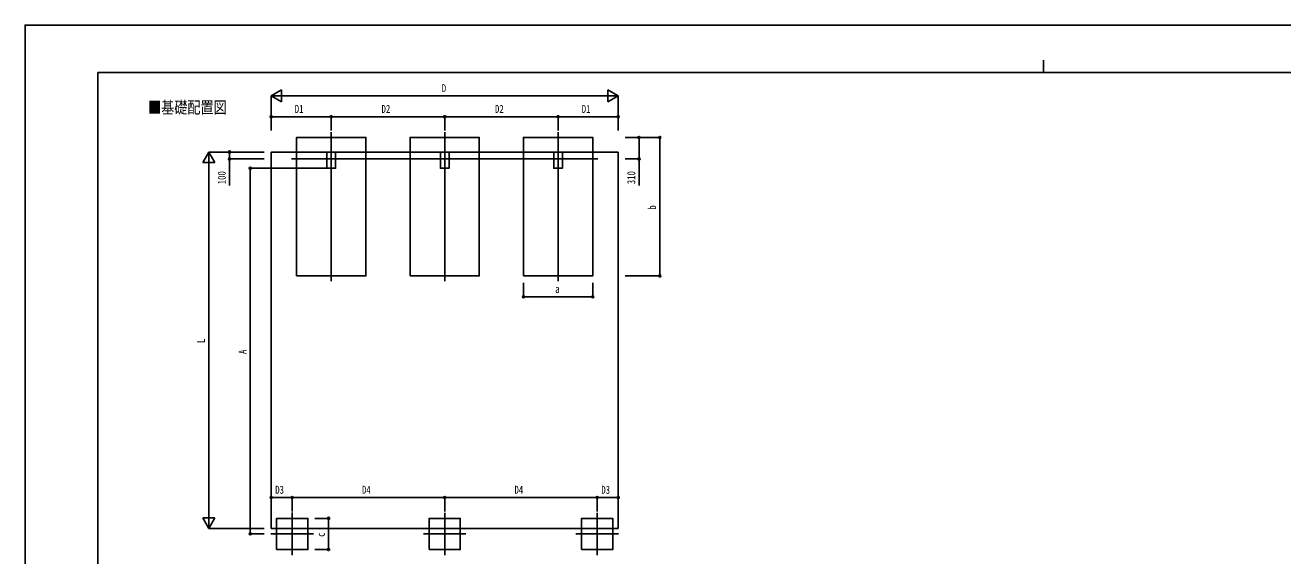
# Model space of a CAD drawing. Units: millimetres, scale not verified. Extents: x -14718 to 14718, y -10395 to 10395.
# Drawn here: x -14718 to 3435, y 2730 to 10395 of the extents above; entities that cross this region are included whole.
import ezdxf
from ezdxf.enums import TextEntityAlignment as Align

# ---------------------------------------------------------------- set-up
doc = ezdxf.new("R2010")
doc.units = ezdxf.units.MM
doc.header["$LTSCALE"] = 40
for name, color, linetype in [('0-2_USER1', 3, 'Continuous'), ('0-3_YKK_11E', 7, 'Continuous'), ('0-4_YKK_12', 2, 'Continuous'), ('0-6_YKK_A1', 4, 'Continuous'), ('0-7_YKK_D', 6, 'Continuous'), ('0-8_YKK_ZWAK', 7, 'Continuous')]:
    doc.layers.add(name, color=color, linetype=linetype)
doc.styles.add('ＭＳ ゴシック', font='')
doc.styles.get('ＭＳ ゴシック').set_extended_font_data('MS Gothic')

msp = doc.modelspace()

# ---------------------------------------------------------------- linework, layer by layer
at = {"layer": '0-3_YKK_11E'}
for points in [[(-10236.93, 8562.5), (-10236.93, 8327.5), (-10361.93, 8327.5), (-10361.93, 8562.5)], [(-8599.93, 8562.5), (-8599.93, 8327.5), (-8724.93, 8327.5), (-8724.93, 8562.5)], [(-6962.93, 8562.5), (-6962.93, 8327.5), (-7087.93, 8327.5), (-7087.93, 8562.5)]]:
    msp.add_lwpolyline(points, close=True, dxfattribs=at)
at = {"layer": '0-4_YKK_12'}
for p, q in [((-10299.43, 8847.5), (-10299.43, 6697.5)), ((-8662.43, 8847.5), (-8662.43, 6697.5)), ((-7025.43, 8847.5), (-7025.43, 6697.5)), ((-10874.43, 8462.5), (-6450.43, 8462.5)), ((-10862.43, 3354.33), (-10862.43, 2739.33)), ((-8662.43, 3353.33), (-8662.43, 2738.33)), ((-6461.43, 3353.33), (-6461.43, 2738.33)), ((-11169.93, 3046.83), (-10554.93, 3046.83)), ((-8969.93, 3045.83), (-8354.93, 3045.83)), ((-6768.93, 3045.83), (-6153.93, 3045.83))]:
    msp.add_line(p, q, dxfattribs=at)
at = {"layer": '0-6_YKK_A1'}
for p, q in [((-11167.43, 8562.5), (-6157.43, 8562.5)), ((-11167.43, 8562.5), (-11167.43, 3127.5)), ((-6157.43, 8562.5), (-6157.43, 3127.5)), ((-6156.43, 3127.5), (-11166.43, 3127.5))]:
    msp.add_line(p, q, dxfattribs=at)
for points in [[(-10799.43, 6772.5), (-9799.43, 6772.5), (-9799.43, 8772.5), (-10799.43, 8772.5)], [(-9162.43, 6772.5), (-8162.43, 6772.5), (-8162.43, 8772.5), (-9162.43, 8772.5)], [(-7525.43, 6772.5), (-6525.43, 6772.5), (-6525.43, 8772.5), (-7525.43, 8772.5)], [(-11087.43, 2821.83), (-10637.43, 2821.83), (-10637.43, 3271.83), (-11087.43, 3271.83)], [(-8887.43, 2820.83), (-8437.43, 2820.83), (-8437.43, 3270.83), (-8887.43, 3270.83)], [(-6686.43, 2820.83), (-6236.43, 2820.83), (-6236.43, 3270.83), (-6686.43, 3270.83)]]:
    msp.add_lwpolyline(points, close=True, dxfattribs=at)
at = {"layer": '0-7_YKK_D'}
for p, q in [((-11167.43, 9372.5), (-11015.88, 9460)), ((-11015.88, 9285), (-11015.88, 9460)), ((-6157.43, 9372.5), (-6308.99, 9460)), ((-6308.99, 9460), (-6308.99, 9285)), ((-11167.43, 8872.5), (-11167.43, 9373.5)), ((-11167.43, 9372.5), (-11015.88, 9285)), ((-11167.43, 9372.5), (-10864.32, 9372.5)), ((-10992.43, 9372.5), (-6332.43, 9372.5)), ((-6157.43, 9372.5), (-6460.54, 9372.5)), ((-6157.43, 9372.5), (-6308.99, 9285)), ((-6157.43, 8872.5), (-6157.43, 9373.5)), ((-11167.43, 8872.5), (-11167.43, 9073.5)), ((-10299.43, 9072.5), (-11167.43, 9072.5)), ((-10299.43, 8872.5), (-10299.43, 9073.5)), ((-10299.43, 8872.5), (-10299.43, 9073.5)), ((-10299.43, 9072.5), (-8662.43, 9072.5)), ((-8662.43, 8872.5), (-8662.43, 9073.5)), ((-8662.43, 8872.5), (-8662.43, 9073.5)), ((-8662.43, 9072.5), (-7025.43, 9072.5)), ((-7025.43, 8872.5), (-7025.43, 9073.5)), ((-7025.43, 8872.5), (-7025.43, 9073.5)), ((-7025.43, 9072.5), (-6157.43, 9072.5)), ((-6157.43, 8872.5), (-6157.43, 9073.5)), ((-6057.43, 8772.5), (-5856.43, 8772.5)), ((-6057.43, 8772.5), (-5556.43, 8772.5)), ((-5557.43, 6772.5), (-5557.43, 8772.5)), ((-12067.43, 8562.5), (-12154.93, 8410.95)), ((-11267.43, 8562.5), (-12068.43, 8562.5)), ((-12067.43, 8562.5), (-11979.93, 8410.95)), ((-12067.43, 8562.5), (-12067.43, 8259.39)), ((-11267.43, 8562.5), (-11768.43, 8562.5)), ((-12154.93, 8410.95), (-11979.93, 8410.95)), ((-12067.43, 3302.5), (-12067.43, 8387.5)), ((-11267.43, 8462.5), (-11768.43, 8462.5)), ((-6057.43, 8462.5), (-5856.43, 8462.5)), ((-10362.93, 8327.5), (-11468.43, 8327.5)), ((-11467.43, 3046.83), (-11467.43, 8327.5)), ((-6057.43, 6772.5), (-5556.43, 6772.5)), ((-7525.43, 6672.5), (-7525.43, 6471.5)), ((-6525.43, 6672.5), (-6525.43, 6471.5)), ((-7525.43, 6472.5), (-6525.43, 6472.5)), ((-11167.43, 3370.83), (-11167.43, 3572.83)), ((-11167.43, 3571.83), (-10862.43, 3571.83)), ((-10862.43, 3370.83), (-10862.43, 3572.83)), ((-10862.43, 3370.83), (-10862.43, 3572.83)), ((-10862.43, 3571.83), (-8662.43, 3571.83)), ((-8662.43, 3370.83), (-8662.43, 3572.83)), ((-8662.43, 3370.83), (-8662.43, 3572.83)), ((-8662.43, 3571.83), (-6462.43, 3571.83)), ((-6462.43, 3370.83), (-6462.43, 3572.83)), ((-6461.43, 3370.83), (-6461.43, 3572.83)), ((-6156.43, 3571.83), (-6461.43, 3571.83)), ((-6156.43, 3370.83), (-6156.43, 3572.83)), ((-12067.43, 3127.5), (-12154.93, 3279.05)), ((-11979.93, 3279.05), (-12154.93, 3279.05)), ((-12067.43, 3127.5), (-12067.43, 3430.61)), ((-12067.43, 3127.5), (-11979.93, 3279.05)), ((-10537.43, 3271.83), (-10336.43, 3271.83)), ((-10337.43, 2821.83), (-10337.43, 3271.83)), ((-11267.43, 3127.5), (-12068.43, 3127.5)), ((-11267.43, 3046.83), (-11468.43, 3046.83)), ((-10537.43, 2821.83), (-10336.43, 2821.83))]:
    msp.add_line(p, q, dxfattribs=at)
for points in [[(-5857.43, 8772.5), (-5857.43, 8462.5), (-5857.43, 8077.4)], [(-11767.43, 8562.5), (-11767.43, 8462.5), (-11767.43, 8077.4)]]:
    msp.add_lwpolyline(points, dxfattribs=at)
for centre in [(-11167.43, 9072.5), (-10299.43, 9072.5), (-10299.43, 9072.5), (-8662.43, 9072.5), (-8662.43, 9072.5), (-7025.43, 9072.5), (-7025.43, 9072.5), (-6157.43, 9072.5), (-5857.43, 8772.5), (-5557.43, 8772.5), (-11767.43, 8562.5), (-11767.43, 8462.5), (-5857.43, 8462.5), (-11467.43, 8327.5), (-5557.43, 6772.5), (-7525.43, 6472.5), (-6525.43, 6472.5), (-11167.43, 3571.83), (-10862.43, 3571.83), (-10862.43, 3571.83), (-8662.43, 3571.83), (-8662.43, 3571.83), (-6462.43, 3571.83), (-6461.43, 3571.83), (-6156.43, 3571.83), (-10337.43, 3271.83), (-11467.43, 3046.83), (-10337.43, 2821.83)]:
    msp.add_circle(centre, 14.88, dxfattribs=at)
at = {"layer": '0-8_YKK_ZWAK'}
for p, q in [((-17.43, 9887.5), (-17.43, 9712.5)), ((13632.57, 9712.5), (-13667.43, 9712.5)), ((-13667.43, -8837.5), (-13667.43, 9712.5))]:
    msp.add_line(p, q, dxfattribs=at)
msp.add_lwpolyline([(-14717.5, -10395), (14717.5, -10395), (14717.5, 10395), (-14717.5, 10395)], close=True, dxfattribs=at)

# ---------------------------------------------------------------- texts
at = {"layer": '0-2_USER1', "style": 'ＭＳ ゴシック', "width": 0.8}
msp.add_text('■基礎配置図', height=173.2, dxfattribs=at).set_placement((-12942.71, 9068.7), align=Align.BOTTOM_LEFT)
at = {"layer": '0-7_YKK_D', "style": 'ＭＳ ゴシック', "width": 0.8}
for s, p in [('D', (-8704.43, 9392.5)), ('D1', (-10825.83, 9092.5)), ('D2', (-9573.33, 9092.5)), ('D2', (-7936.33, 9092.5)), ('D1', (-6683.83, 9092.5)), ('a', (-7067.43, 6492.5)), ('D3', (-11107.33, 3591.83)), ('D4', (-9854.83, 3591.83)), ('D4', (-7654.83, 3591.83)), ('D3', (-6401.33, 3591.83))]:
    msp.add_text(s, height=115.5, dxfattribs=at).set_placement(p, align=Align.BOTTOM_LEFT)
for s, p in [('100', (-11787.43, 8097.4)), ('310', (-5877.43, 8097.4)), ('b', (-5577.43, 7730.5)), ('L', (-12087.43, 5803)), ('A', (-11487.43, 5645.17)), ('c', (-10357.43, 3004.83))]:
    msp.add_text(s, height=115.5, rotation=90, dxfattribs=at).set_placement(p, align=Align.BOTTOM_LEFT)

doc.saveas('drawing.dxf')
